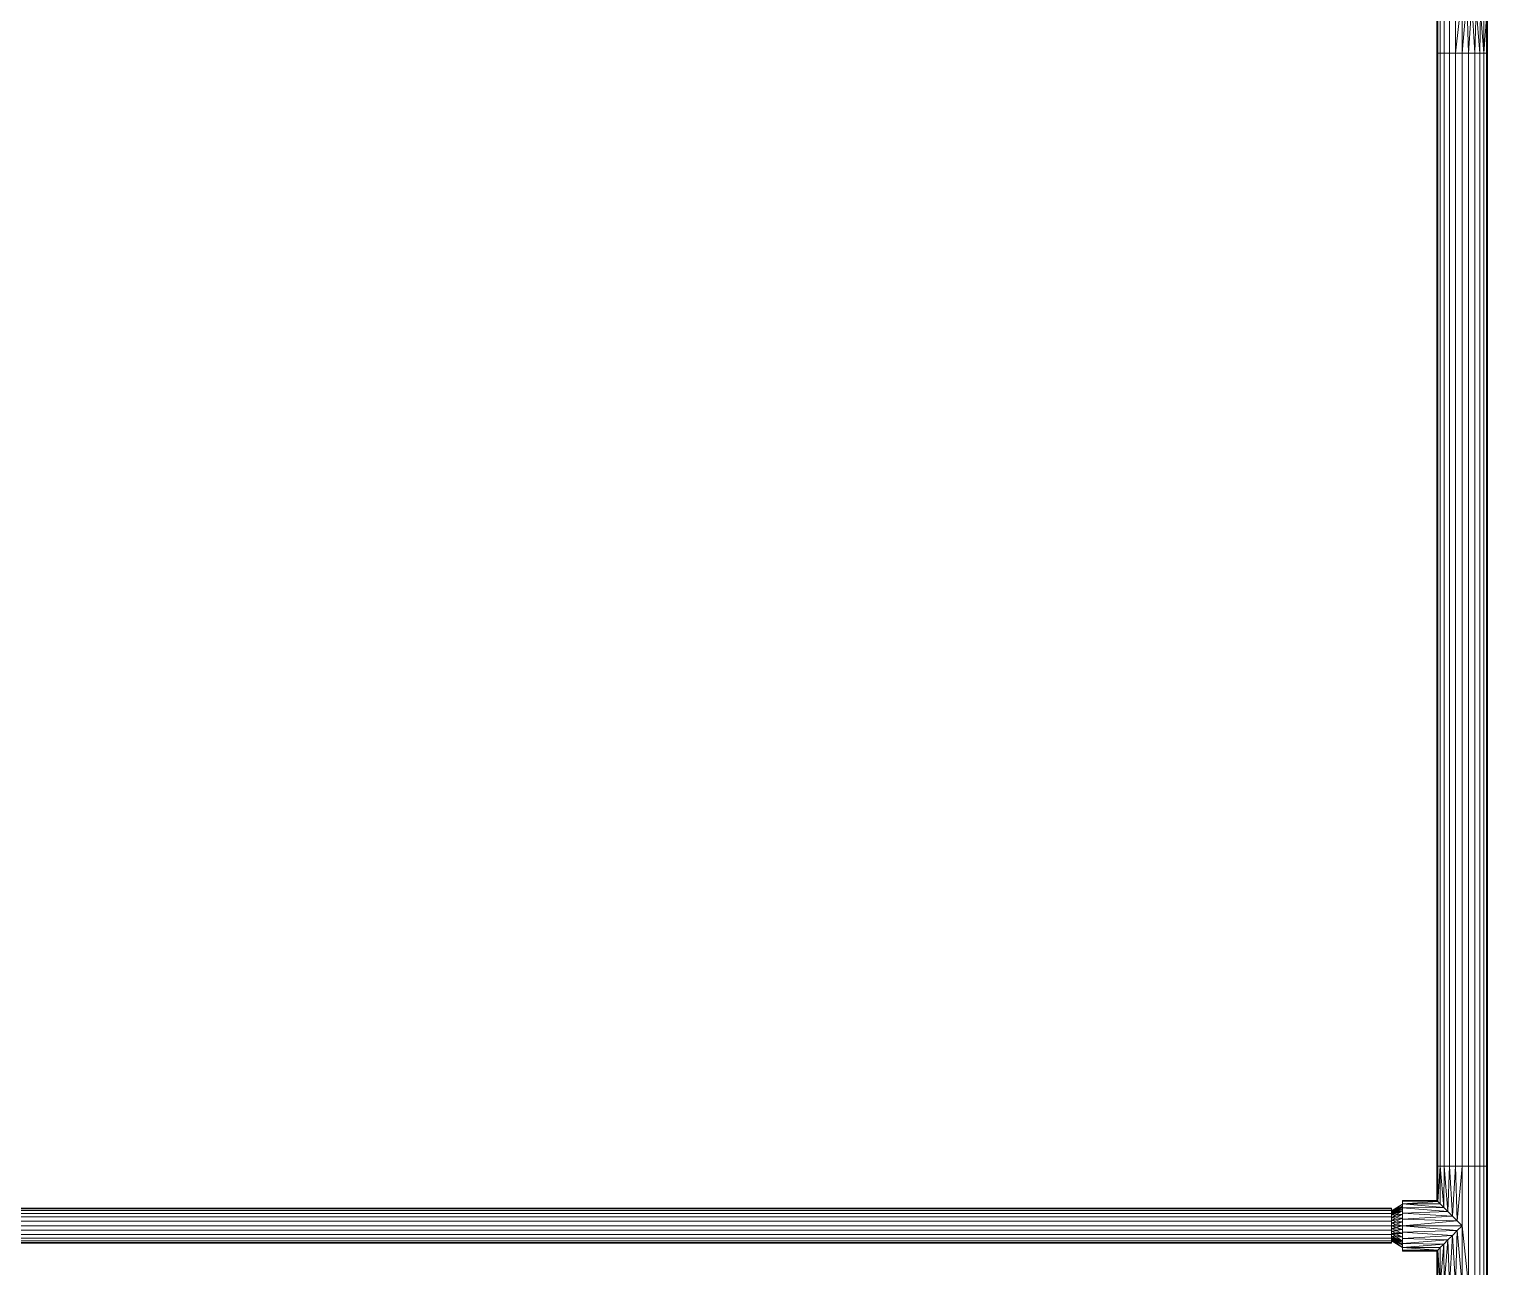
# Model space of a CAD drawing. Header units: inches. Extents: x -3326 to -59, y 8 to 1043.
# Drawn here: x -2854.5 to -2798.9, y 184.5 to 231 of the extents above; entities that cross this region are included whole.
import ezdxf

# ---------------------------------------------------------------- set-up
doc = ezdxf.new("R2010")
doc.units = ezdxf.units.IN
doc.header["$MEASUREMENT"] = 0
doc.layers.add('F-SPRN', color=10, linetype='Continuous', lineweight=9)
doc.layers.add('P-PIPE', color=10, linetype='Continuous', lineweight=9)

# ---------------------------------------------------------------- blocks, each defined once
blk = doc.blocks.new('Tee - Welded - Generic - Standard-1125979-05 - Fourth Level')
at = {"layer": 'P-PIPE'}
mesh = blk.add_polyface(dxfattribs=at)
corners = [(-2.244, -0.951), (-2.244, -0.918, 0.246), (-2.244, -0.823, 0.475), (-2.244, -0.672, 0.672), (-2.244, -0.475, 0.823), (-2.244, -0.246, 0.918), (-2.244, 0, 0.951), (-2.244, 0.246, 0.918), (-2.244, 0.475, 0.823), (-2.244, 0.672, 0.672), (-2.244, 0.823, 0.475), (-2.244, 0.918, 0.246), (-2.244, 0.951), (-2.244, 0.918, -0.246), (-2.244, 0.823, -0.475), (-2.244, 0.672, -0.672), (-2.244, 0.475, -0.823), (-2.244, 0.246, -0.918), (-2.244, 0, -0.951), (-2.244, -0.246, -0.918), (-2.244, -0.475, -0.823), (-2.244, -0.672, -0.672), (-2.244, -0.823, -0.475), (-2.244, -0.918, -0.246)]
mesh.append_faces([[corners[k] for k in face] for face in [(10, 0, 7, 9)]], dxfattribs={"vtx0": -1, "vtx1": -1, "vtx2": -1})
mesh.append_faces([[corners[k] for k in face] for face in [(13, 21, 0, 10)]], dxfattribs={"vtx0": -1, "vtx1": -1, "vtx2": -1, "vtx3": -1})
mesh.append_faces([[corners[k] for k in face] for face in [(13, 16, 20, 21), (5, 7, 0, 1)]], dxfattribs={"vtx0": -1, "vtx1": -1, "vtx3": -1})
mesh.append_faces([[corners[k] for k in face] for face in [(4, 5, 3)]], dxfattribs={"vtx1": -1})
mesh.append_faces([[corners[k] for k in face] for face in [(18, 19, 20), (22, 23, 0, 21), (7, 8, 9), (5, 6, 7)]], dxfattribs={"vtx2": -1})
mesh.append_faces([[corners[k] for k in face] for face in [(16, 17, 18, 20), (1, 2, 3, 5)]], dxfattribs={"vtx2": -1, "vtx3": -1})
mesh.append_faces([[corners[k] for k in face] for face in [(13, 14, 15, 16), (10, 11, 12, 13)]], dxfattribs={"vtx3": -1})
mesh = blk.add_polyface(dxfattribs=at)
corners = [(-2.244, 0.951), (-2.244, 0.918, 0.246), (-2.244, 0.823, 0.475), (-2.244, 0.672, 0.672), (-2.244, 0.475, 0.823), (-2.244, 0.246, 0.918), (-2.244, 0, 0.951), (-2.244, -0.246, 0.918), (-2.244, -0.475, 0.823), (-2.244, -0.672, 0.672), (-2.244, -0.823, 0.475), (-2.244, -0.918, 0.246), (-2.244, -0.951), (-0.951, -0.951), (-0.916, -0.916, 0.254), (-0.823, -0.823, 0.476), (-0.69, -0.69, 0.654), (-0.533, -0.533, 0.787), (-0.362, -0.362, 0.879), (-0.183, -0.183, 0.933), (0, 0, 0.951), (0.183, -0.183, 0.933), (0.362, -0.362, 0.879), (0.533, -0.533, 0.787), (0.69, -0.69, 0.654), (0.823, -0.823, 0.476), (0.916, -0.916, 0.254), (0.951, -0.951), (2.244, -0.951), (2.244, -0.918, 0.246), (2.244, -0.823, 0.475), (2.244, -0.672, 0.672), (2.244, -0.475, 0.823), (2.244, -0.246, 0.918), (2.244, 0, 0.951), (2.244, 0.246, 0.918), (2.244, 0.475, 0.823), (2.244, 0.672, 0.672), (2.244, 0.823, 0.475), (2.244, 0.918, 0.246), (2.244, 0.951)]
mesh.append_faces([[corners[k] for k in face] for face in [(13, 11, 12)]], dxfattribs={"vtx0": -1})
mesh.append_faces([[corners[k] for k in face] for face in [(27, 29, 26), (25, 30, 24), (11, 14, 10), (9, 17, 8), (16, 10, 15), (23, 32, 22), (21, 34, 20), (22, 33, 21), (33, 22, 32), (19, 7, 18), (7, 19, 6)]], dxfattribs={"vtx0": -1, "vtx1": -1})
mesh.append_faces([[corners[k] for k in face] for face in [(30, 25, 26), (24, 30, 31), (8, 17, 18), (21, 33, 34), (18, 7, 8), (20, 5, 6)]], dxfattribs={"vtx0": -1, "vtx2": -1})
mesh.append_faces([[corners[k] for k in face] for face in [(20, 34, 35, 5)]], dxfattribs={"vtx0": -1, "vtx2": -1, "vtx3": -1})
mesh.append_faces([[corners[k] for k in face] for face in [(28, 29, 27)]], dxfattribs={"vtx1": -1})
mesh.append_faces([[corners[k] for k in face] for face in [(29, 30, 26), (31, 32, 23), (23, 24, 31), (13, 14, 11), (14, 15, 10), (16, 17, 9), (9, 10, 16), (19, 20, 6)]], dxfattribs={"vtx1": -1, "vtx2": -1})
mesh.append_faces([[corners[k] for k in face] for face in [(38, 39, 1, 2), (36, 37, 3, 4), (37, 38, 2, 3), (35, 36, 4, 5)]], dxfattribs={"vtx1": -1, "vtx3": -1})
mesh.append_faces([[corners[k] for k in face] for face in [(39, 40, 0, 1)]], dxfattribs={"vtx3": -1})
mesh = blk.add_polyface(dxfattribs=at)
corners = [(-2.244, -0.951), (-2.244, -0.918, -0.246), (-2.244, -0.823, -0.475), (-2.244, -0.672, -0.672), (-2.244, -0.475, -0.823), (-2.244, -0.246, -0.918), (-2.244, 0, -0.951), (-2.244, 0.246, -0.918), (-2.244, 0.475, -0.823), (-2.244, 0.672, -0.672), (-2.244, 0.823, -0.475), (-2.244, 0.918, -0.246), (-2.244, 0.951), (2.244, 0.951), (2.244, 0.918, -0.246), (2.244, 0.823, -0.475), (2.244, 0.672, -0.672), (2.244, 0.475, -0.823), (2.244, 0.246, -0.918), (2.244, 0, -0.951), (2.244, -0.246, -0.918), (2.244, -0.475, -0.823), (2.244, -0.672, -0.672), (2.244, -0.823, -0.475), (2.244, -0.918, -0.246), (2.244, -0.951), (0.951, -0.951), (0.916, -0.916, -0.254), (0.823, -0.823, -0.476), (0.69, -0.69, -0.654), (0.533, -0.533, -0.787), (0.362, -0.362, -0.879), (0.183, -0.183, -0.933), (0, 0, -0.951), (-0.183, -0.183, -0.933), (-0.362, -0.362, -0.879), (-0.533, -0.533, -0.787), (-0.69, -0.69, -0.654), (-0.823, -0.823, -0.476), (-0.916, -0.916, -0.254), (-0.951, -0.951)]
mesh.append_faces([[corners[k] for k in face] for face in [(1, 40, 0)]], dxfattribs={"vtx0": -1})
mesh.append_faces([[corners[k] for k in face] for face in [(33, 19, 32), (6, 34, 5), (32, 20, 31), (24, 27, 23), (27, 24, 26), (36, 4, 35), (3, 37, 2), (38, 2, 37), (21, 31, 20)]], dxfattribs={"vtx0": -1, "vtx1": -1})
mesh.append_faces([[corners[k] for k in face] for face in [(35, 4, 5), (6, 33, 34), (23, 28, 29), (29, 22, 23), (21, 30, 31), (23, 27, 28), (36, 3, 4), (3, 36, 37), (39, 1, 2)]], dxfattribs={"vtx0": -1, "vtx2": -1})
mesh.append_faces([[corners[k] for k in face] for face in [(19, 20, 32), (34, 35, 5), (6, 7, 33), (21, 22, 30), (29, 30, 22), (39, 40, 1), (38, 39, 2)]], dxfattribs={"vtx1": -1, "vtx2": -1})
mesh.append_faces([[corners[k] for k in face] for face in [(18, 19, 33, 7)]], dxfattribs={"vtx1": -1, "vtx2": -1, "vtx3": -1})
mesh.append_faces([[corners[k] for k in face] for face in [(15, 16, 9, 10), (14, 15, 10, 11), (16, 17, 8, 9), (17, 18, 7, 8)]], dxfattribs={"vtx1": -1, "vtx3": -1})
mesh.append_faces([[corners[k] for k in face] for face in [(12, 13, 14, 11), (24, 25, 26)]], dxfattribs={"vtx2": -1})
mesh = blk.add_polyface(dxfattribs=at)
corners = [(2.244, -0.951), (2.244, -0.918, -0.246), (2.244, -0.823, -0.475), (2.244, -0.672, -0.672), (2.244, -0.475, -0.823), (2.244, -0.246, -0.918), (2.244, 0, -0.951), (2.244, 0.246, -0.918), (2.244, 0.475, -0.823), (2.244, 0.672, -0.672), (2.244, 0.823, -0.475), (2.244, 0.918, -0.246), (2.244, 0.951), (2.244, 0.918, 0.246), (2.244, 0.823, 0.475), (2.244, 0.672, 0.672), (2.244, 0.475, 0.823), (2.244, 0.246, 0.918), (2.244, 0, 0.951), (2.244, -0.246, 0.918), (2.244, -0.475, 0.823), (2.244, -0.672, 0.672), (2.244, -0.823, 0.475), (2.244, -0.918, 0.246)]
mesh.append_faces([[corners[k] for k in face] for face in [(21, 19, 20)]], dxfattribs={"vtx0": -1})
mesh.append_faces([[corners[k] for k in face] for face in [(19, 23, 17, 18)]], dxfattribs={"vtx0": -1, "vtx1": -1})
mesh.append_faces([[corners[k] for k in face] for face in [(4, 8, 11, 3), (0, 3, 11, 23)]], dxfattribs={"vtx0": -1, "vtx1": -1, "vtx2": -1})
mesh.append_faces([[corners[k] for k in face] for face in [(11, 14, 17, 23)]], dxfattribs={"vtx0": -1, "vtx1": -1, "vtx2": -1, "vtx3": -1})
mesh.append_faces([[corners[k] for k in face] for face in [(9, 10, 11, 8), (4, 5, 6), (12, 13, 14, 11), (15, 16, 17, 14)]], dxfattribs={"vtx2": -1})
mesh.append_faces([[corners[k] for k in face] for face in [(6, 7, 8, 4), (21, 22, 23, 19)]], dxfattribs={"vtx2": -1, "vtx3": -1})
mesh.append_faces([[corners[k] for k in face] for face in [(0, 1, 2, 3)]], dxfattribs={"vtx3": -1})
mesh = blk.add_polyface(dxfattribs=at)
corners = [(-0.951, -2.244), (-0.918, -2.244, 0.246), (-0.823, -2.244, 0.475), (-0.672, -2.244, 0.672), (-0.475, -2.244, 0.823), (-0.246, -2.244, 0.918), (0, -2.244, 0.951), (0.246, -2.244, 0.918), (0.475, -2.244, 0.823), (0.672, -2.244, 0.672), (0.823, -2.244, 0.475), (0.918, -2.244, 0.246), (0.951, -2.244), (0.951, -0.951), (0.916, -0.916, 0.254), (0.823, -0.823, 0.476), (0.69, -0.69, 0.654), (0.533, -0.533, 0.787), (0.362, -0.362, 0.879), (0.183, -0.183, 0.933), (0, 0, 0.951), (-0.183, -0.183, 0.933), (-0.362, -0.362, 0.879), (-0.533, -0.533, 0.787), (-0.69, -0.69, 0.654), (-0.823, -0.823, 0.476), (-0.916, -0.916, 0.254), (-0.951, -0.951)]
mesh.append_faces([[corners[k] for k in face] for face in [(13, 11, 12)]], dxfattribs={"vtx0": -1})
mesh.append_faces([[corners[k] for k in face] for face in [(22, 5, 21), (24, 3, 23), (8, 18, 7), (17, 9, 16)]], dxfattribs={"vtx0": -1, "vtx1": -1})
mesh.append_faces([[corners[k] for k in face] for face in [(24, 2, 3), (26, 1, 2), (22, 4, 5), (6, 20, 21), (21, 5, 6), (19, 6, 7), (16, 9, 10), (17, 8, 9), (6, 19, 20)]], dxfattribs={"vtx0": -1, "vtx2": -1})
mesh.append_faces([[corners[k] for k in face] for face in [(26, 27, 1), (3, 4, 23), (25, 26, 2), (24, 25, 2), (22, 23, 4), (10, 11, 14), (18, 19, 7), (17, 18, 8), (13, 14, 11), (15, 16, 10), (14, 15, 10)]], dxfattribs={"vtx1": -1, "vtx2": -1})
mesh.append_faces([[corners[k] for k in face] for face in [(27, 0, 1)]], dxfattribs={"vtx2": -1})
mesh = blk.add_polyface(dxfattribs=at)
corners = [(0.951, -2.244), (0.918, -2.244, -0.246), (0.823, -2.244, -0.475), (0.672, -2.244, -0.672), (0.475, -2.244, -0.823), (0.246, -2.244, -0.918), (0, -2.244, -0.951), (-0.246, -2.244, -0.918), (-0.475, -2.244, -0.823), (-0.672, -2.244, -0.672), (-0.823, -2.244, -0.475), (-0.918, -2.244, -0.246), (-0.951, -2.244), (-0.951, -0.951), (-0.916, -0.916, -0.254), (-0.823, -0.823, -0.476), (-0.69, -0.69, -0.654), (-0.533, -0.533, -0.787), (-0.362, -0.362, -0.879), (-0.183, -0.183, -0.933), (0, 0, -0.951), (0.183, -0.183, -0.933), (0.362, -0.362, -0.879), (0.533, -0.533, -0.787), (0.69, -0.69, -0.654), (0.823, -0.823, -0.476), (0.916, -0.916, -0.254), (0.951, -0.951)]
mesh.append_faces([[corners[k] for k in face] for face in [(13, 11, 12)]], dxfattribs={"vtx0": -1})
mesh.append_faces([[corners[k] for k in face] for face in [(22, 5, 21), (24, 3, 23), (8, 18, 7), (17, 9, 16)]], dxfattribs={"vtx0": -1, "vtx1": -1})
mesh.append_faces([[corners[k] for k in face] for face in [(24, 2, 3), (26, 1, 2), (22, 4, 5), (6, 20, 21), (21, 5, 6), (19, 6, 7), (16, 9, 10), (17, 8, 9), (6, 19, 20)]], dxfattribs={"vtx0": -1, "vtx2": -1})
mesh.append_faces([[corners[k] for k in face] for face in [(0, 1, 27)]], dxfattribs={"vtx1": -1})
mesh.append_faces([[corners[k] for k in face] for face in [(26, 27, 1), (3, 4, 23), (25, 26, 2), (24, 25, 2), (22, 23, 4), (10, 11, 14), (18, 19, 7), (17, 18, 8), (13, 14, 11), (15, 16, 10), (14, 15, 10)]], dxfattribs={"vtx1": -1, "vtx2": -1})
mesh = blk.add_polyface(dxfattribs=at)
corners = [(-0.951, -2.244), (-0.918, -2.244, -0.246), (-0.823, -2.244, -0.475), (-0.672, -2.244, -0.672), (-0.475, -2.244, -0.823), (-0.246, -2.244, -0.918), (0, -2.244, -0.951), (0.246, -2.244, -0.918), (0.475, -2.244, -0.823), (0.672, -2.244, -0.672), (0.823, -2.244, -0.475), (0.918, -2.244, -0.246), (0.951, -2.244), (0.918, -2.244, 0.246), (0.823, -2.244, 0.475), (0.672, -2.244, 0.672), (0.475, -2.244, 0.823), (0.246, -2.244, 0.918), (0, -2.244, 0.951), (-0.246, -2.244, 0.918), (-0.475, -2.244, 0.823), (-0.672, -2.244, 0.672), (-0.823, -2.244, 0.475), (-0.918, -2.244, 0.246)]
mesh.append_faces([[corners[k] for k in face] for face in [(6, 4, 5), (21, 19, 20)]], dxfattribs={"vtx0": -1})
mesh.append_faces([[corners[k] for k in face] for face in [(23, 6, 11, 14), (23, 14, 17, 19)]], dxfattribs={"vtx0": -1, "vtx1": -1, "vtx2": -1, "vtx3": -1})
mesh.append_faces([[corners[k] for k in face] for face in [(6, 23, 3, 4)]], dxfattribs={"vtx0": -1, "vtx1": -1, "vtx3": -1})
mesh.append_faces([[corners[k] for k in face] for face in [(3, 23, 0)]], dxfattribs={"vtx0": -1, "vtx2": -1})
mesh.append_faces([[corners[k] for k in face] for face in [(16, 17, 14, 15)]], dxfattribs={"vtx1": -1})
mesh.append_faces([[corners[k] for k in face] for face in [(12, 13, 14, 11), (17, 18, 19)]], dxfattribs={"vtx2": -1})
mesh.append_faces([[corners[k] for k in face] for face in [(9, 10, 11, 6), (21, 22, 23, 19)]], dxfattribs={"vtx2": -1, "vtx3": -1})
mesh.append_faces([[corners[k] for k in face] for face in [(6, 7, 8, 9), (0, 1, 2, 3)]], dxfattribs={"vtx3": -1})
blk = doc.blocks.new('Transition - Generic - Plumbing-CW-1022941-05 - Fourth Level')
at = {"layer": 'P-PIPE'}
mesh = blk.add_polyface(dxfattribs=at)
corners = [(0, -0.813), (0, -0.575, 0.575), (0, 0, 0.813), (0, 0.575, 0.575), (0, 0.813), (0, 0.575, -0.575), (0, 0, -0.813), (0, -0.575, -0.575)]
mesh.append_faces([[corners[k] for k in face] for face in [(5, 3, 4)]], dxfattribs={"vtx0": -1})
mesh.append_faces([[corners[k] for k in face] for face in [(0, 3, 5, 6)]], dxfattribs={"vtx0": -1, "vtx1": -1, "vtx3": -1})
mesh.append_faces([[corners[k] for k in face] for face in [(2, 3, 0, 1), (7, 0, 6)]], dxfattribs={"vtx1": -1})
mesh = blk.add_polyface(dxfattribs=at)
corners = [(0, -0.813), (0, -0.575, -0.575), (0, 0, -0.813), (0, 0.575, -0.575), (0, 0.813), (0.406, 0.562), (0.406, 0.398, -0.398), (0.406, 0, -0.562), (0.406, -0.398, -0.398), (0.406, -0.562), (0.406, 0.452, -0.266), (0, 0.694, -0.287), (0, 0.733, -0.192), (0, 0.287, -0.694), (0.406, 0.199, -0.48), (0.406, 0.099, -0.521), (0.406, -0.48, -0.199), (0, -0.694, -0.287), (0, -0.634, -0.431), (0.406, -0.199, -0.48), (0, -0.287, -0.694), (0, -0.144, -0.753), (0, 0.634, -0.431), (0.406, 0.507, -0.133), (0, 0.431, -0.634), (0.406, 0.298, -0.439), (0, 0.144, -0.753), (0, -0.733, -0.192), (0.406, -0.521, -0.099), (0.406, -0.439, -0.298), (0, -0.431, -0.634), (0.406, -0.298, -0.439), (0.406, -0.099, -0.521)]
mesh.append_faces([[corners[k] for k in face] for face in [(23, 4, 5)]], dxfattribs={"vtx0": -1})
mesh.append_faces([[corners[k] for k in face] for face in [(4, 23, 12), (14, 24, 25), (6, 22, 10), (13, 15, 26), (29, 1, 8), (16, 18, 29), (1, 29, 18), (19, 21, 32), (7, 26, 15), (2, 32, 21), (22, 6, 3), (10, 11, 23), (3, 25, 24), (15, 13, 14), (18, 16, 17), (20, 31, 30), (21, 19, 20)]], dxfattribs={"vtx0": -1, "vtx1": -1})
mesh.append_faces([[corners[k] for k in face] for face in [(14, 13, 24), (7, 2, 26), (3, 6, 25), (23, 11, 12), (2, 7, 32), (27, 16, 28), (8, 1, 30)]], dxfattribs={"vtx0": -1, "vtx2": -1})
mesh.append_faces([[corners[k] for k in face] for face in [(9, 0, 28)]], dxfattribs={"vtx1": -1})
mesh.append_faces([[corners[k] for k in face] for face in [(27, 17, 16), (19, 31, 20), (31, 8, 30), (22, 11, 10), (0, 27, 28)]], dxfattribs={"vtx1": -1, "vtx2": -1})
mesh = blk.add_polyface(dxfattribs=at)
corners = [(0, 0.813), (0, 0.575, 0.575), (0, 0, 0.813), (0, -0.575, 0.575), (0, -0.813), (0.406, -0.562), (0.406, -0.398, 0.398), (0.406, 0, 0.562), (0.406, 0.398, 0.398), (0.406, 0.562), (0.406, -0.452, 0.266), (0, -0.694, 0.287), (0, -0.733, 0.192), (0, -0.287, 0.694), (0.406, -0.199, 0.48), (0.406, -0.099, 0.521), (0.406, 0.48, 0.199), (0, 0.694, 0.287), (0, 0.634, 0.431), (0.406, 0.199, 0.48), (0, 0.287, 0.694), (0, 0.144, 0.753), (0, -0.634, 0.431), (0.406, -0.507, 0.133), (0, -0.431, 0.634), (0.406, -0.298, 0.439), (0, -0.144, 0.753), (0, 0.733, 0.192), (0.406, 0.521, 0.099), (0.406, 0.439, 0.298), (0, 0.431, 0.634), (0.406, 0.298, 0.439), (0.406, 0.099, 0.521)]
mesh.append_faces([[corners[k] for k in face] for face in [(23, 4, 5)]], dxfattribs={"vtx0": -1})
mesh.append_faces([[corners[k] for k in face] for face in [(4, 23, 12), (14, 24, 25), (6, 22, 10), (13, 15, 26), (29, 1, 8), (16, 18, 29), (1, 29, 18), (19, 21, 32), (7, 26, 15), (2, 32, 21), (22, 6, 3), (10, 11, 23), (3, 25, 24), (15, 13, 14), (18, 16, 17), (20, 31, 30), (21, 19, 20)]], dxfattribs={"vtx0": -1, "vtx1": -1})
mesh.append_faces([[corners[k] for k in face] for face in [(14, 13, 24), (7, 2, 26), (3, 6, 25), (23, 11, 12), (2, 7, 32), (27, 16, 28), (8, 1, 30)]], dxfattribs={"vtx0": -1, "vtx2": -1})
mesh.append_faces([[corners[k] for k in face] for face in [(9, 0, 28)]], dxfattribs={"vtx1": -1})
mesh.append_faces([[corners[k] for k in face] for face in [(27, 17, 16), (19, 31, 20), (31, 8, 30), (22, 11, 10), (0, 27, 28)]], dxfattribs={"vtx1": -1, "vtx2": -1})
mesh = blk.add_polyface(dxfattribs=at)
corners = [(0.406, -0.562), (0.406, -0.398, -0.398), (0.406, 0, -0.562), (0.406, 0.398, -0.398), (0.406, 0.562), (0.406, 0.398, 0.398), (0.406, 0, 0.562), (0.406, -0.398, 0.398)]
mesh.append_faces([[corners[k] for k in face] for face in [(4, 7, 1, 2)]], dxfattribs={"vtx0": -1, "vtx1": -1, "vtx3": -1})
mesh.append_faces([[corners[k] for k in face] for face in [(3, 4, 2)]], dxfattribs={"vtx1": -1})
mesh.append_faces([[corners[k] for k in face] for face in [(5, 6, 7, 4), (7, 0, 1)]], dxfattribs={"vtx2": -1})

msp = doc.modelspace()

# ---------------------------------------------------------------- linework, layer by layer
at = {"layer": 'F-SPRN', "color": 1}
for p, q in [((-2800.65, 230.06, 964), (-2800.65, 234.549, 964)), ((-2800.65, 230.06, 964), (-2800.65, 188.244, 964)), ((-2800.65, 230.06, 964), (-2800.65, 188.244, 964)), ((-2800.65, 183.756, 964), (-2800.65, 188.244, 964)), ((-2907.154, 186, 964), (-2803.3, 186, 964)), ((-2907.154, 186, 964), (-2803.3, 186, 964)), ((-2802.894, 186, 964), (-2803.3, 186, 964)), ((-2802.894, 186, 964), (-2800.65, 186, 964))]:
    msp.add_line(p, q, dxfattribs=at)

# ---------------------------------------------------------------- block references
for name, p, rotation in [('Tee - Welded - Generic - Standard-1125979-05 - Fourth Level', (-2800.65, 232.304, 964), 90), ('Transition - Generic - Plumbing-CW-1022941-05 - Fourth Level', (-2802.894, 186, 964), 180)]:
    msp.add_blockref(name, p, dxfattribs=dict(at, rotation=rotation))
at = {"layer": 'F-SPRN', "color": 1, "extrusion": (0, 0, -1), "rotation": 90}
msp.add_blockref('Tee - Welded - Generic - Standard-1125979-05 - Fourth Level', (2800.65, 186, -964), dxfattribs=at)

# ---------------------------------------------------------------- meshes
at = {"layer": 'F-SPRN', "color": 1}
mesh = msp.add_polyface(dxfattribs=at)
corners = [(-2801.6, 230.06, 964), (-2801.567, 230.06, 964.246), (-2801.472, 230.06, 964.475), (-2801.321, 230.06, 964.672), (-2801.125, 230.06, 964.823), (-2800.896, 230.06, 964.918), (-2800.65, 230.06, 964.95), (-2800.404, 230.06, 964.918), (-2800.175, 230.06, 964.823), (-2799.978, 230.06, 964.672), (-2799.827, 230.06, 964.475), (-2799.732, 230.06, 964.246), (-2799.7, 230.06, 964), (-2799.732, 230.06, 963.754), (-2799.827, 230.06, 963.525), (-2799.978, 230.06, 963.328), (-2800.175, 230.06, 963.177), (-2800.404, 230.06, 963.082), (-2800.65, 230.06, 963.05), (-2800.896, 230.06, 963.082), (-2801.125, 230.06, 963.177), (-2801.321, 230.06, 963.328), (-2801.472, 230.06, 963.525), (-2801.567, 230.06, 963.754)]
mesh.append_faces([[corners[k] for k in face] for face in [(18, 16, 17)]], dxfattribs={"vtx0": -1, "color": 1})
mesh.append_faces([[corners[k] for k in face] for face in [(9, 4, 8)]], dxfattribs={"vtx0": -1, "vtx1": -1, "color": 1})
mesh.append_faces([[corners[k] for k in face] for face in [(21, 9, 15, 16)]], dxfattribs={"vtx0": -1, "vtx1": -1, "vtx3": -1, "color": 1})
mesh.append_faces([[corners[k] for k in face] for face in [(5, 6, 4), (14, 15, 13)]], dxfattribs={"vtx1": -1, "color": 1})
mesh.append_faces([[corners[k] for k in face] for face in [(3, 4, 9, 21), (20, 21, 16, 18)]], dxfattribs={"vtx1": -1, "vtx2": -1, "vtx3": -1, "color": 1})
mesh.append_faces([[corners[k] for k in face] for face in [(23, 0, 1), (18, 19, 20)]], dxfattribs={"vtx2": -1, "color": 1})
mesh.append_faces([[corners[k] for k in face] for face in [(1, 2, 3, 23), (6, 7, 8, 4), (9, 10, 11, 15), (21, 22, 23, 3), (11, 12, 13, 15)]], dxfattribs={"vtx2": -1, "vtx3": -1, "color": 1})
mesh = msp.add_polyface(dxfattribs=at)
corners = [(-2800.65, 230.06, 964.95), (-2800.896, 230.06, 964.918), (-2801.125, 230.06, 964.823), (-2801.321, 230.06, 964.672), (-2801.472, 230.06, 964.475), (-2801.567, 230.06, 964.246), (-2801.6, 230.06, 964), (-2801.6, 188.244, 964), (-2801.567, 188.244, 964.246), (-2801.472, 188.244, 964.475), (-2801.321, 188.244, 964.672), (-2801.125, 188.244, 964.823), (-2800.896, 188.244, 964.918), (-2800.65, 188.244, 964.95)]
mesh.append_faces([[corners[k] for k in face] for face in [(8, 9, 4, 5), (3, 4, 9, 10), (11, 12, 1, 2), (2, 3, 10, 11)]], dxfattribs={"vtx1": -1, "vtx3": -1, "color": 1})
mesh.append_faces([[corners[k] for k in face] for face in [(6, 7, 8, 5)]], dxfattribs={"vtx2": -1, "color": 1})
mesh.append_faces([[corners[k] for k in face] for face in [(12, 13, 0, 1)]], dxfattribs={"vtx3": -1, "color": 1})
mesh = msp.add_polyface(dxfattribs=at)
corners = [(-2801.6, 230.06, 964), (-2801.567, 230.06, 963.754), (-2801.472, 230.06, 963.525), (-2801.321, 230.06, 963.328), (-2801.125, 230.06, 963.177), (-2800.896, 230.06, 963.082), (-2800.65, 230.06, 963.05), (-2800.65, 188.244, 963.05), (-2800.896, 188.244, 963.082), (-2801.125, 188.244, 963.177), (-2801.321, 188.244, 963.328), (-2801.472, 188.244, 963.525), (-2801.567, 188.244, 963.754), (-2801.6, 188.244, 964)]
mesh.append_faces([[corners[k] for k in face] for face in [(7, 8, 5, 6)]], dxfattribs={"vtx1": -1, "color": 1})
mesh.append_faces([[corners[k] for k in face] for face in [(8, 9, 4, 5), (3, 4, 9, 10), (11, 12, 1, 2), (2, 3, 10, 11)]], dxfattribs={"vtx1": -1, "vtx3": -1, "color": 1})
mesh.append_faces([[corners[k] for k in face] for face in [(12, 13, 0, 1)]], dxfattribs={"vtx3": -1, "color": 1})
mesh = msp.add_polyface(dxfattribs=at)
corners = [(-2799.7, 230.06, 964), (-2799.732, 230.06, 964.246), (-2799.827, 230.06, 964.475), (-2799.978, 230.06, 964.672), (-2800.175, 230.06, 964.823), (-2800.404, 230.06, 964.918), (-2800.65, 230.06, 964.95), (-2800.65, 188.244, 964.95), (-2800.404, 188.244, 964.918), (-2800.175, 188.244, 964.823), (-2799.978, 188.244, 964.672), (-2799.827, 188.244, 964.475), (-2799.732, 188.244, 964.246), (-2799.7, 188.244, 964)]
mesh.append_faces([[corners[k] for k in face] for face in [(7, 8, 5, 6)]], dxfattribs={"vtx1": -1, "color": 1})
mesh.append_faces([[corners[k] for k in face] for face in [(8, 9, 4, 5), (3, 4, 9, 10), (11, 12, 1, 2), (2, 3, 10, 11)]], dxfattribs={"vtx1": -1, "vtx3": -1, "color": 1})
mesh.append_faces([[corners[k] for k in face] for face in [(12, 13, 0, 1)]], dxfattribs={"vtx3": -1, "color": 1})
mesh = msp.add_polyface(dxfattribs=at)
corners = [(-2800.65, 230.06, 963.05), (-2800.404, 230.06, 963.082), (-2800.175, 230.06, 963.177), (-2799.978, 230.06, 963.328), (-2799.827, 230.06, 963.525), (-2799.732, 230.06, 963.754), (-2799.7, 230.06, 964), (-2799.7, 188.244, 964), (-2799.732, 188.244, 963.754), (-2799.827, 188.244, 963.525), (-2799.978, 188.244, 963.328), (-2800.175, 188.244, 963.177), (-2800.404, 188.244, 963.082), (-2800.65, 188.244, 963.05)]
mesh.append_faces([[corners[k] for k in face] for face in [(7, 8, 5, 6)]], dxfattribs={"vtx1": -1, "color": 1})
mesh.append_faces([[corners[k] for k in face] for face in [(8, 9, 4, 5), (3, 4, 9, 10), (11, 12, 1, 2), (2, 3, 10, 11)]], dxfattribs={"vtx1": -1, "vtx3": -1, "color": 1})
mesh.append_faces([[corners[k] for k in face] for face in [(12, 13, 0, 1)]], dxfattribs={"vtx3": -1, "color": 1})
mesh = msp.add_polyface(dxfattribs=at)
corners = [(-2801.6, 188.244, 964), (-2801.567, 188.244, 963.754), (-2801.472, 188.244, 963.525), (-2801.321, 188.244, 963.328), (-2801.125, 188.244, 963.177), (-2800.896, 188.244, 963.082), (-2800.65, 188.244, 963.05), (-2800.404, 188.244, 963.082), (-2800.175, 188.244, 963.177), (-2799.978, 188.244, 963.328), (-2799.827, 188.244, 963.525), (-2799.732, 188.244, 963.754), (-2799.7, 188.244, 964), (-2799.732, 188.244, 964.246), (-2799.827, 188.244, 964.475), (-2799.978, 188.244, 964.672), (-2800.175, 188.244, 964.823), (-2800.404, 188.244, 964.918), (-2800.65, 188.244, 964.95), (-2800.896, 188.244, 964.918), (-2801.125, 188.244, 964.823), (-2801.321, 188.244, 964.672), (-2801.472, 188.244, 964.475), (-2801.567, 188.244, 964.246)]
mesh.append_faces([[corners[k] for k in face] for face in [(18, 16, 17)]], dxfattribs={"vtx0": -1, "color": 1})
mesh.append_faces([[corners[k] for k in face] for face in [(16, 20, 15)]], dxfattribs={"vtx0": -1, "vtx1": -1, "color": 1})
mesh.append_faces([[corners[k] for k in face] for face in [(3, 9, 15)]], dxfattribs={"vtx0": -1, "vtx1": -1, "vtx2": -1, "color": 1})
mesh.append_faces([[corners[k] for k in face] for face in [(15, 20, 21, 3)]], dxfattribs={"vtx0": -1, "vtx2": -1, "vtx3": -1, "color": 1})
mesh.append_faces([[corners[k] for k in face] for face in [(12, 13, 11), (7, 8, 6)]], dxfattribs={"vtx1": -1, "color": 1})
mesh.append_faces([[corners[k] for k in face] for face in [(3, 4, 8, 9)]], dxfattribs={"vtx1": -1, "vtx3": -1, "color": 1})
mesh.append_faces([[corners[k] for k in face] for face in [(23, 0, 1)]], dxfattribs={"vtx2": -1, "color": 1})
mesh.append_faces([[corners[k] for k in face] for face in [(18, 19, 20, 16), (21, 22, 23, 1), (13, 14, 15, 9), (1, 2, 3, 21), (4, 5, 6, 8), (9, 10, 11, 13)]], dxfattribs={"vtx2": -1, "vtx3": -1, "color": 1})
mesh = msp.add_polyface(dxfattribs=at)
corners = [(-2907.154, 186.657, 964), (-2907.154, 186.635, 964.17), (-2907.154, 186.569, 964.329), (-2907.154, 186.465, 964.465), (-2907.154, 186.329, 964.569), (-2907.154, 186.17, 964.635), (-2907.154, 186, 964.657), (-2803.3, 186, 964.657), (-2803.3, 186.17, 964.635), (-2803.3, 186.329, 964.569), (-2803.3, 186.465, 964.465), (-2803.3, 186.569, 964.329), (-2803.3, 186.635, 964.17), (-2803.3, 186.657, 964)]
mesh.append_faces([[corners[k] for k in face] for face in [(7, 8, 5, 6)]], dxfattribs={"vtx1": -1, "color": 1})
mesh.append_faces([[corners[k] for k in face] for face in [(8, 9, 4, 5), (3, 4, 9, 10), (11, 12, 1, 2), (2, 3, 10, 11)]], dxfattribs={"vtx1": -1, "vtx3": -1, "color": 1})
mesh.append_faces([[corners[k] for k in face] for face in [(12, 13, 0, 1)]], dxfattribs={"vtx3": -1, "color": 1})
mesh = msp.add_polyface(dxfattribs=at)
corners = [(-2907.154, 186, 963.342), (-2907.154, 186.17, 963.365), (-2907.154, 186.329, 963.431), (-2907.154, 186.465, 963.535), (-2907.154, 186.569, 963.671), (-2907.154, 186.635, 963.83), (-2907.154, 186.657, 964), (-2803.3, 186.657, 964), (-2803.3, 186.635, 963.83), (-2803.3, 186.569, 963.671), (-2803.3, 186.465, 963.535), (-2803.3, 186.329, 963.431), (-2803.3, 186.17, 963.365), (-2803.3, 186, 963.342)]
mesh.append_faces([[corners[k] for k in face] for face in [(7, 8, 5, 6)]], dxfattribs={"vtx1": -1, "color": 1})
mesh.append_faces([[corners[k] for k in face] for face in [(8, 9, 4, 5), (3, 4, 9, 10), (11, 12, 1, 2), (2, 3, 10, 11)]], dxfattribs={"vtx1": -1, "vtx3": -1, "color": 1})
mesh.append_faces([[corners[k] for k in face] for face in [(12, 13, 0, 1)]], dxfattribs={"vtx3": -1, "color": 1})
mesh = msp.add_polyface(dxfattribs=at)
corners = [(-2803.3, 185.343, 964), (-2803.3, 185.365, 963.83), (-2803.3, 185.431, 963.671), (-2803.3, 185.535, 963.535), (-2803.3, 185.671, 963.431), (-2803.3, 185.83, 963.365), (-2803.3, 186, 963.342), (-2803.3, 186.17, 963.365), (-2803.3, 186.329, 963.431), (-2803.3, 186.465, 963.535), (-2803.3, 186.569, 963.671), (-2803.3, 186.635, 963.83), (-2803.3, 186.657, 964), (-2803.3, 186.635, 964.17), (-2803.3, 186.569, 964.329), (-2803.3, 186.465, 964.465), (-2803.3, 186.329, 964.569), (-2803.3, 186.17, 964.635), (-2803.3, 186, 964.657), (-2803.3, 185.83, 964.635), (-2803.3, 185.671, 964.569), (-2803.3, 185.535, 964.465), (-2803.3, 185.431, 964.329), (-2803.3, 185.365, 964.17)]
mesh.append_faces([[corners[k] for k in face] for face in [(7, 4, 5, 6), (16, 14, 15)]], dxfattribs={"vtx0": -1, "color": 1})
mesh.append_faces([[corners[k] for k in face] for face in [(8, 4, 7)]], dxfattribs={"vtx0": -1, "vtx1": -1, "color": 1})
mesh.append_faces([[corners[k] for k in face] for face in [(3, 9, 21, 0), (21, 9, 14, 16)]], dxfattribs={"vtx0": -1, "vtx1": -1, "vtx2": -1, "vtx3": -1, "color": 1})
mesh.append_faces([[corners[k] for k in face] for face in [(9, 12, 13, 14)]], dxfattribs={"vtx0": -1, "vtx3": -1, "color": 1})
mesh.append_faces([[corners[k] for k in face] for face in [(11, 12, 9, 10)]], dxfattribs={"vtx1": -1, "color": 1})
mesh.append_faces([[corners[k] for k in face] for face in [(20, 21, 16, 19)]], dxfattribs={"vtx1": -1, "vtx2": -1, "color": 1})
mesh.append_faces([[corners[k] for k in face] for face in [(3, 4, 8, 9)]], dxfattribs={"vtx1": -1, "vtx3": -1, "color": 1})
mesh.append_faces([[corners[k] for k in face] for face in [(1, 2, 3, 0), (17, 18, 19, 16)]], dxfattribs={"vtx2": -1, "color": 1})
mesh.append_faces([[corners[k] for k in face] for face in [(21, 22, 23, 0)]], dxfattribs={"vtx3": -1, "color": 1})
mesh = msp.add_polyface(dxfattribs=at)
corners = [(-2907.154, 186, 964.657), (-2907.154, 185.83, 964.635), (-2907.154, 185.671, 964.569), (-2907.154, 185.535, 964.465), (-2907.154, 185.431, 964.329), (-2907.154, 185.365, 964.17), (-2907.154, 185.343, 964), (-2803.3, 185.343, 964), (-2803.3, 185.365, 964.17), (-2803.3, 185.431, 964.329), (-2803.3, 185.535, 964.465), (-2803.3, 185.671, 964.569), (-2803.3, 185.83, 964.635), (-2803.3, 186, 964.657)]
mesh.append_faces([[corners[k] for k in face] for face in [(8, 9, 4, 5), (3, 4, 9, 10), (11, 12, 1, 2), (2, 3, 10, 11)]], dxfattribs={"vtx1": -1, "vtx3": -1, "color": 1})
mesh.append_faces([[corners[k] for k in face] for face in [(6, 7, 8, 5)]], dxfattribs={"vtx2": -1, "color": 1})
mesh.append_faces([[corners[k] for k in face] for face in [(12, 13, 0, 1)]], dxfattribs={"vtx3": -1, "color": 1})
mesh = msp.add_polyface(dxfattribs=at)
corners = [(-2907.154, 185.343, 964), (-2907.154, 185.365, 963.83), (-2907.154, 185.431, 963.671), (-2907.154, 185.535, 963.535), (-2907.154, 185.671, 963.431), (-2907.154, 185.83, 963.365), (-2907.154, 186, 963.342), (-2803.3, 186, 963.342), (-2803.3, 185.83, 963.365), (-2803.3, 185.671, 963.431), (-2803.3, 185.535, 963.535), (-2803.3, 185.431, 963.671), (-2803.3, 185.365, 963.83), (-2803.3, 185.343, 964)]
mesh.append_faces([[corners[k] for k in face] for face in [(7, 8, 5, 6)]], dxfattribs={"vtx1": -1, "color": 1})
mesh.append_faces([[corners[k] for k in face] for face in [(8, 9, 4, 5), (3, 4, 9, 10), (11, 12, 1, 2), (2, 3, 10, 11)]], dxfattribs={"vtx1": -1, "vtx3": -1, "color": 1})
mesh.append_faces([[corners[k] for k in face] for face in [(12, 13, 0, 1)]], dxfattribs={"vtx3": -1, "color": 1})

doc.saveas('drawing.dxf')
